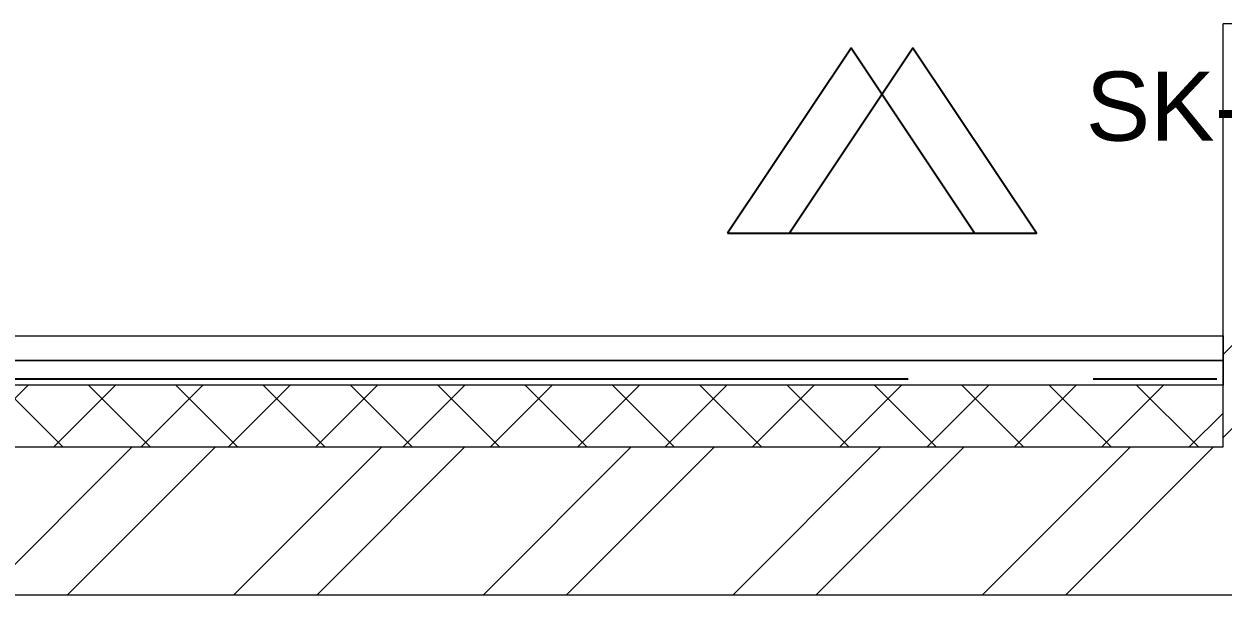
# Model space of a CAD drawing. Header units: inches. Extents: x -21163 to 11874, y -14995 to 6550.
# Drawn here: x -6616 to -5646, y -2439 to -1976 of the extents above; entities that cross this region are included whole.
import ezdxf

# ---------------------------------------------------------------- set-up
doc = ezdxf.new("R2010")
doc.units = ezdxf.units.IN
doc.header["$MEASUREMENT"] = 0
doc.linetypes.add('CONTI', pattern=[0])
doc.linetypes.add('GOST2.303 5', pattern=[24, 20, -1.5, 1, -1.5])
doc.layers.get('0').update_dxf_attribs({"color": 8})
for name, color, linetype in [('axis_dim', 8, 'CONTI'), ('SOCKETS', 1, 'Continuous'), ('TAGS', 7, 'Continuous')]:
    doc.layers.add(name, color=color, linetype=linetype)
for name, color, linetype, lineweight in [('doors_windows', 8, 'Continuous', 5), ('furniture', 8, 'Continuous', 0), ('Wall2', 8, 'Continuous', 5)]:
    doc.layers.add(name, color=color, linetype=linetype, lineweight=lineweight)
doc.styles.get("Standard").update_dxf_attribs({"font": 'arial.ttf'})

# ---------------------------------------------------------------- blocks, each defined once
blk = doc.blocks.new('dsgdf')
at = {"color": 0}
blk.add_line((152149.2, 48329.05), (152149.2, 48301.55), dxfattribs=at)
at = {"color": 0, "lineweight": 0}
blk.add_line((152161.7, 48301.55), (152149.2, 48301.55), dxfattribs=at)

msp = doc.modelspace()

# ---------------------------------------------------------------- linework, layer by layer
at = {"layer": 'axis_dim', "linetype": 'GOST2.303 5', "lineweight": 25, "ltscale": 100}
msp.add_lwpolyline([(-3500.58, -2264), (-9250.59, -2264)], dxfattribs=at)
at = {"layer": 'furniture', "ltscale": 100}
for points in [[(-7765.57, -2229.01), (-5645.57, -2229.01)], [(-5645.57, -2229.01), (-5645.57, -2249.01)], [(-5645.57, -2249.01), (-7785.57, -2249.01)], [(-7785.57, -2249.01), (-5645.57, -2249.01)], [(-5645.57, -2249.01), (-5645.57, -2269.01)], [(-5645.57, -2269.01), (-7805.57, -2269.01)], [(-5645.57, -2269.01), (-7805.57, -2269.01)], [(-6662.92, -2319.01), (-6612.92, -2269.01)], [(-6584.79, -2319.01), (-6634.79, -2269.01)], [(-6592.21, -2319.01), (-6542.21, -2269.01)], [(-6514.08, -2319.01), (-6564.08, -2269.01)], [(-6521.5, -2319.01), (-6471.5, -2269.01)], [(-6443.37, -2319.01), (-6493.37, -2269.01)], [(-6450.79, -2319.01), (-6400.79, -2269.01)], [(-6372.66, -2319.01), (-6422.66, -2269.01)], [(-6380.08, -2319.01), (-6330.08, -2269.01)], [(-6301.95, -2319.01), (-6351.95, -2269.01)], [(-6309.36, -2319.01), (-6259.36, -2269.01)], [(-6231.24, -2319.01), (-6281.24, -2269.01)], [(-6238.65, -2319.01), (-6188.65, -2269.01)], [(-6160.53, -2319.01), (-6210.53, -2269.01)], [(-6167.94, -2319.01), (-6117.94, -2269.01)], [(-6089.82, -2319.01), (-6139.82, -2269.01)], [(-6097.23, -2319.01), (-6047.23, -2269.01)], [(-6019.11, -2319.01), (-6069.11, -2269.01)], [(-6026.52, -2319.01), (-5976.52, -2269.01)], [(-5948.4, -2319.01), (-5998.4, -2269.01)], [(-5955.81, -2319.01), (-5905.81, -2269.01)], [(-5877.69, -2319.01), (-5927.69, -2269.01)], [(-5885.1, -2319.01), (-5835.1, -2269.01)], [(-5806.98, -2319.01), (-5856.98, -2269.01)], [(-5814.39, -2319.01), (-5764.39, -2269.01)], [(-5736.26, -2319.01), (-5786.26, -2269.01)], [(-5743.68, -2319.01), (-5693.68, -2269.01)], [(-5665.55, -2319.01), (-5715.55, -2269.01)], [(-5645.57, -2319.01), (-5645.57, -2269.01)], [(-5672.97, -2319.01), (-5645.57, -2291.61)], [(-7855.57, -2319.01), (-5645.57, -2319.01)]]:
    msp.add_lwpolyline(points, dxfattribs=at)
at = {"layer": 'SOCKETS'}
for p, q in [((-6046.68, -2145.93), (-5846.68, -2145.93)), ((-5996.68, -2145.93), (-5796.68, -2145.93))]:
    msp.add_line(p, q, dxfattribs=at)
for points in [[(-6046.68, -2145.93), (-5846.68, -2145.93), (-5946.68, -1995.93)], [(-5996.68, -2145.93), (-5796.68, -2145.93), (-5896.68, -1995.93)]]:
    msp.add_lwpolyline(points, close=True, dxfattribs=at)
at = {"layer": 'Wall2', "ltscale": 100}
for points in [[(-5645.57, -2319.01), (-5645.57, -1988.85)], [(-5645.57, -2244.05), (-5525.57, -2124.05)], [(-5645.57, -2311.4), (-5525.57, -2191.4)], [(-7855.57, -2319.01), (-5645.57, -2319.01)], [(-6648.74, -2439), (-6528.74, -2319.01)], [(-6581.38, -2439), (-6461.39, -2319.01)], [(-6446.68, -2439), (-6326.69, -2319.01)], [(-6379.33, -2439), (-6259.34, -2319.01)], [(-6244.62, -2439), (-6124.63, -2319.01)], [(-6177.27, -2439), (-6057.28, -2319.01)], [(-6042.57, -2439), (-5922.58, -2319.01)], [(-5975.22, -2439), (-5855.23, -2319.01)], [(-5840.51, -2439), (-5720.52, -2319.01)], [(-5773.16, -2439), (-5653.17, -2319.01)], [(-5645.57, -2319.01), (-5645.57, -2319)], [(-4925.59, -2439), (-7975.59, -2439)]]:
    msp.add_lwpolyline(points, dxfattribs=at)

# ---------------------------------------------------------------- block references
at = {"layer": 'doors_windows', "color": 8, "linetype": 'ByBlock', "lineweight": 9, "extrusion": (0, 0, -1), "zscale": -1, "rotation": 180}
msp.add_blockref('dsgdf', (157794.77, 46325.19), dxfattribs=at)

# ---------------------------------------------------------------- texts
at = {"layer": 'TAGS'}
msp.add_text('SK-R7-06', height=56, dxfattribs=at).set_placement((-5756.68, -2070.93))

doc.saveas('drawing.dxf')
